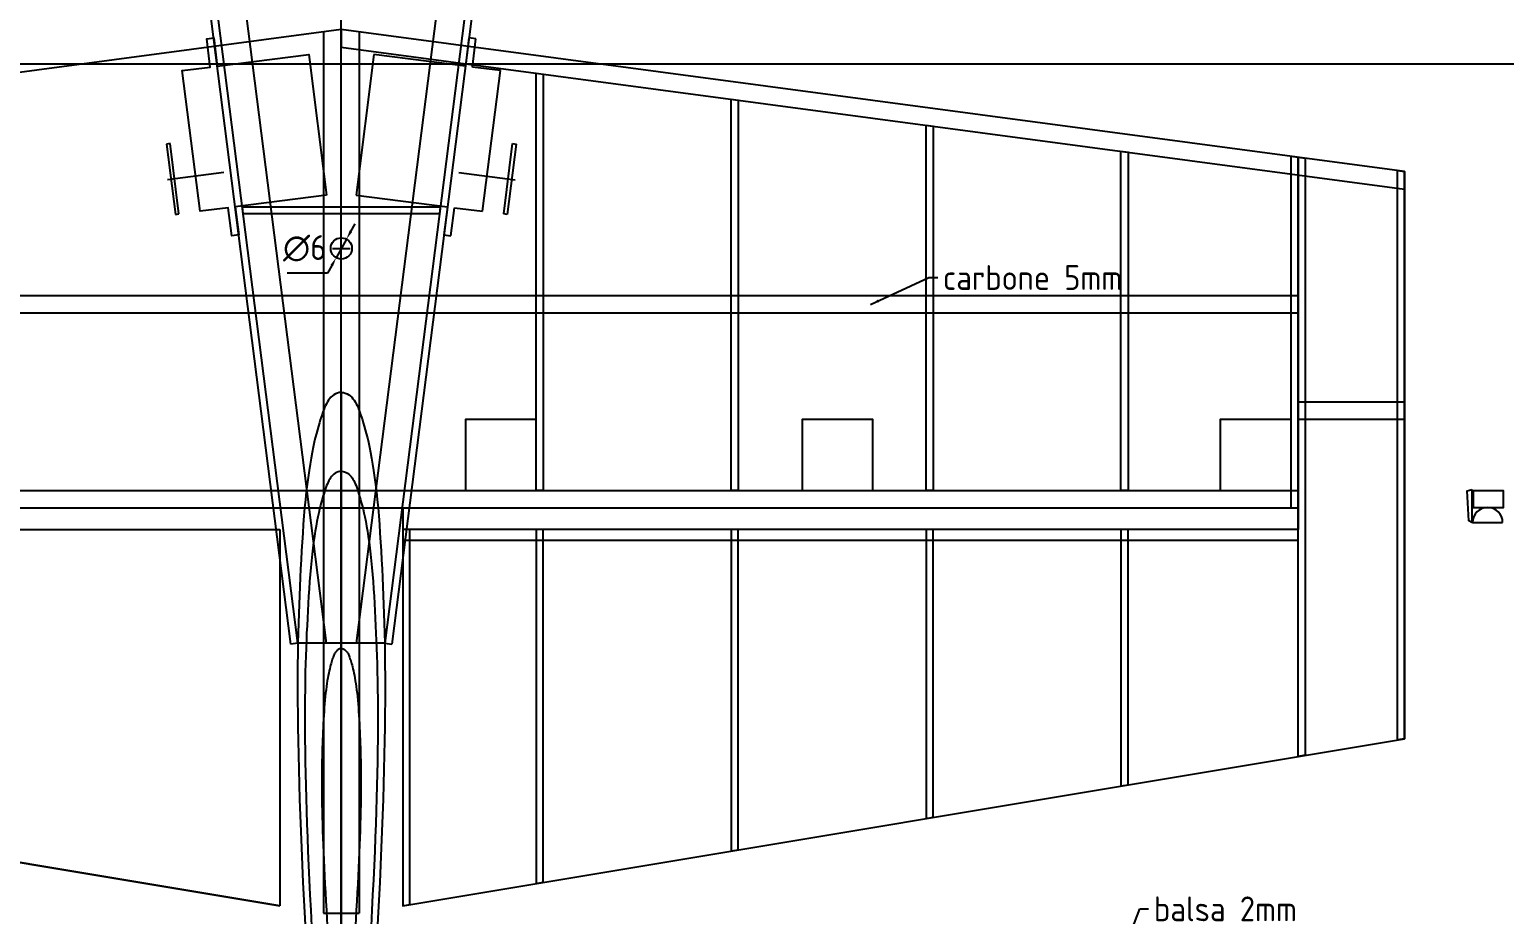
# Model space of a CAD drawing. Extents: x 426 to 4535, y 0 to 2050.
# Drawn here: x 1412 to 1828.2, y 700.4 to 950 of the extents above; entities that cross this region are included whole.
import ezdxf

# ---------------------------------------------------------------- set-up
doc = ezdxf.new("R2010")
doc.units = 0
doc.layers.get('0').update_dxf_attribs({"linetype": 'CONTINUOUS'})
doc.layers.get('DEFPOINTS').update_dxf_attribs({"linetype": 'CONTINUOUS'})
for name, color, linetype in [('AILE', 1, 'CONTINUOUS'), ('COUPLES', 140, 'CONTINUOUS'), ('DIM', 7, 'CONTINUOUS'), ('EQUIPEMENT', 182, 'CONTINUOUS'), ('FUSELAGE', 5, 'CONTINUOUS'), ('NERVSTAB', 83, 'CONTINUOUS'), ('PRINT', 9, 'CONTINUOUS'), ('STABILO', 3, 'CONTINUOUS')]:
    doc.layers.add(name, color=color, linetype=linetype)
doc.styles.get("Standard").update_dxf_attribs({"font": 'ISOCP', "height": 7})
doc.dimstyles.new('ISO-25$3', dxfattribs={"dimtxt": 7, "dimasz": 2.5, "dimexe": 1.3, "dimexo": 0.6, "dimgap": 1.5, "dimtad": 0, "dimtih": 1, "dimtoh": 1, "dimdec": 4, "dimtxsty": 'STANDARD', "dimcen": 2.5, "dimazin": 3, "dimtfac": 1, "dimtdec": 4, "dimtmove": 0, "dimatfit": 3, "dimtvp": 1, "dimtolj": 1, "dimtzin": 0})
doc.dimstyles.new('ISO-25$7', dxfattribs={"dimtxt": 7, "dimasz": 2.5, "dimexe": 1.3, "dimexo": 0.6, "dimgap": 1.5, "dimtad": 0, "dimtih": 1, "dimtoh": 1, "dimdec": 4, "dimtxsty": 'STANDARD', "dimcen": 2.5, "dimazin": 3, "dimtfac": 1, "dimtdec": 4, "dimtmove": 0, "dimatfit": 3, "dimtvp": 1, "dimtolj": 1, "dimtzin": 0})

# ---------------------------------------------------------------- blocks, each defined once
blk = doc.blocks.new('PROFIL2')
at = {"layer": 'AILE'}
blk.add_line((-1522.2, 0), (1522.2, 0), dxfattribs=at)
for points in [[(-1522.2, 0, 0), (-1521.8, 6.3, 0), (-1520.4, 12.1, 0), (-1518.2, 17.6, 0), (-1515.2, 22.7, 0), (-1511.7, 27.4, 0), (-1507.6, 31.8, 0), (-1503.1, 35.8, 0), (-1498.3, 39.5, 0), (-1493.2, 42.8, 0), (-1487.8, 45.9, 0), (-1482.1, 48.7, 0), (-1476, 51.4, 0), (-1469.5, 54, 0), (-1462.5, 56.5, 0), (-1455, 59.1, 0), (-1447, 61.8, 0), (-1438.3, 64.5, 0), (-1429, 67.4, 0), (-1418.9, 70.4, 0), (-1408, 73.5, 0), (-1396.1, 76.6, 0), (-1383.3, 79.8, 0), (-1369.4, 83, 0), (-1354.4, 86.3, 0), (-1338.2, 89.5, 0), (-1320.8, 92.7, 0), (-1302.3, 95.9, 0), (-1282.7, 99, 0), (-1262, 102, 0), (-1240.2, 104.9, 0), (-1217.4, 107.6, 0), (-1193.7, 110.1, 0), (-1169, 112.5, 0), (-1143.6, 114.7, 0), (-1117.4, 116.7, 0), (-1090.8, 118.5, 0), (-1063.8, 120.2, 0), (-1036.6, 121.9, 0), (-1009.2, 123.4, 0), (-982, 124.8, 0), (-954.9, 126.1, 0), (-927.8, 127.4, 0), (-900.4, 128.6, 0), (-872.7, 129.7, 0), (-844.4, 130.7, 0), (-815.3, 131.6, 0), (-785.1, 132.3, 0), (-753.8, 133, 0), (-721, 133.5, 0), (-686.9, 133.9, 0), (-651.4, 134.1, 0), (-614.6, 134.2, 0), (-576.5, 134.1, 0), (-537.1, 133.8, 0), (-496.4, 133.3, 0), (-454.5, 132.7, 0), (-411.4, 131.8, 0), (-367, 130.8, 0), (-321.4, 129.5, 0), (-274.5, 128.1, 0), (-226.4, 126.5, 0), (-176.9, 124.6, 0), (-126.2, 122.6, 0), (-74.1, 120.3, 0), (-20.7, 117.9, 0), (34.2, 115.2, 0), (90.6, 112.4, 0), (148.5, 109.3, 0), (208.1, 105.9, 0), (269.4, 102.4, 0), (332.5, 98.5, 0), (397.5, 94.5, 0), (464.4, 90.1, 0), (533.1, 85.5, 0), (603.4, 80.7, 0), (675.2, 75.5, 0), (748.3, 70.2, 0), (822.5, 64.6, 0), (897.8, 58.7, 0), (973.8, 52.6, 0), (1050.5, 46.3, 0), (1126.8, 39.8, 0), (1201.7, 33.2, 0), (1274.4, 26.5, 0), (1343.8, 19.8, 0), (1408.9, 13.1, 0), (1468.7, 6.5, 0), (1522.2, 0, 0)], [(-1522.2, 0, 0), (-1521.8, -6.3, 0), (-1520.4, -12.1, 0), (-1518.2, -17.6, 0), (-1515.2, -22.7, 0), (-1511.7, -27.4, 0), (-1507.6, -31.8, 0), (-1503.1, -35.8, 0), (-1498.3, -39.5, 0), (-1493.2, -42.8, 0), (-1487.8, -45.9, 0), (-1482.1, -48.7, 0), (-1476, -51.4, 0), (-1469.5, -54, 0), (-1462.5, -56.5, 0), (-1455, -59.1, 0), (-1447, -61.8, 0), (-1438.3, -64.5, 0), (-1429, -67.4, 0), (-1418.9, -70.4, 0), (-1408, -73.5, 0), (-1396.1, -76.6, 0), (-1383.3, -79.8, 0), (-1369.4, -83, 0), (-1354.4, -86.3, 0), (-1338.2, -89.5, 0), (-1320.8, -92.7, 0), (-1302.3, -95.9, 0), (-1282.7, -99, 0), (-1262, -102, 0), (-1240.2, -104.9, 0), (-1217.4, -107.6, 0), (-1193.7, -110.1, 0), (-1169, -112.5, 0), (-1143.6, -114.7, 0), (-1117.4, -116.7, 0), (-1090.8, -118.5, 0), (-1063.8, -120.2, 0), (-1036.6, -121.8, 0), (-1009.2, -123.4, 0), (-982, -124.8, 0), (-954.9, -126.1, 0), (-927.8, -127.4, 0), (-900.4, -128.6, 0), (-872.7, -129.7, 0), (-844.4, -130.7, 0), (-815.3, -131.6, 0), (-785.1, -132.3, 0), (-753.8, -133, 0), (-721, -133.5, 0), (-686.9, -133.9, 0), (-651.4, -134.1, 0), (-614.6, -134.2, 0), (-576.5, -134.1, 0), (-537.1, -133.8, 0), (-496.4, -133.3, 0), (-454.5, -132.7, 0), (-411.4, -131.8, 0), (-367, -130.8, 0), (-321.4, -129.5, 0), (-274.5, -128.1, 0), (-226.4, -126.5, 0), (-176.9, -124.6, 0), (-126.2, -122.6, 0), (-74.1, -120.3, 0), (-20.7, -117.9, 0), (34.2, -115.2, 0), (90.6, -112.3, 0), (148.5, -109.3, 0), (208.1, -105.9, 0), (269.4, -102.4, 0), (332.5, -98.5, 0), (397.5, -94.5, 0), (464.4, -90.1, 0), (533.1, -85.5, 0), (603.4, -80.7, 0), (675.2, -75.5, 0), (748.3, -70.2, 0), (822.5, -64.6, 0), (897.8, -58.7, 0), (973.8, -52.6, 0), (1050.5, -46.3, 0), (1126.8, -39.8, 0), (1201.7, -33.2, 0), (1274.4, -26.5, 0), (1343.8, -19.8, 0), (1408.9, -13.1, 0), (1468.7, -6.5, 0), (1522.2, 0, 0)]]:
    blk.add_polyline3d(points, dxfattribs=at)
blk = doc.blocks.new('A$C9232')
at = {"layer": 'AILE', "xscale": 0.08212865312863628, "yscale": 0.08212865312863628, "zscale": 0.08212865312863628}
blk.add_blockref('PROFIL2', (125.07, 11.45), dxfattribs=at)
blk = doc.blocks.new('*D51')
at = {"color": 0, "linetype": 'BYBLOCK'}
for p, q in [((1502.68, 893.06), (1503.9, 895.24)), ((1501.46, 890.88), (1498.54, 885.64)), ((1500, 885.76), (1500, 890.76)), ((1497.5, 888.26), (1502.5, 888.26)), ((1497.32, 883.46), (1496.1, 881.28)), ((1496.1, 881.28), (1484.73, 881.28))]:
    blk.add_line(p, q, dxfattribs=at)
for points in [[(1502.32, 893.27), (1503.05, 892.86), (1501.46, 890.88)], [(1496.95, 883.66), (1497.68, 883.26), (1498.54, 885.64)]]:
    blk.add_solid(points, dxfattribs=at)
at = {"layer": 'DEFPOINTS', "color": 0, "linetype": 'BYBLOCK'}
for p in [(1501.46, 890.88), (1498.54, 885.64)]:
    blk.add_point(p, dxfattribs=at)
at = {"color": 0, "linetype": 'BYBLOCK', "insert": (1489.66, 888.28), "char_height": 7, "attachment_point": 5}
blk.add_mtext('\\A1;∅6', dxfattribs=at)

msp = doc.modelspace()

# ---------------------------------------------------------------- linework, layer by layer
msp.add_line((1500, 0), (1500, 2050))
at = {"layer": 'COUPLES'}
msp.add_lwpolyline([(1472.0817, 900), (1527.92201, 900), (1527.66715, 898), (1472.33658, 898)], close=True, dxfattribs=at)
at = {"layer": 'EQUIPEMENT'}
for p, q in [((1536.00786, 947.61496), (1534.9966, 939.67913)), ((1537.99182, 947.36215), (1536.00786, 947.61496)), ((1536.98055, 939.42632), (1537.99182, 947.36215)), ((1509.20516, 942.96574), (1504.14885, 903.2866)), ((1534.9966, 939.67913), (1509.20516, 942.96574)), ((1544.91638, 938.41506), (1536.98055, 939.42632)), ((1539.86007, 898.73592), (1544.91638, 938.41506)), ((1451.6599, 917.81704), (1450.66792, 917.69064)), ((1450.66792, 917.69064), (1453.19608, 897.85107)), ((1454.18806, 897.97748), (1451.6599, 917.81704)), ((1545.81194, 897.97748), (1548.3401, 917.81704)), ((1549.33208, 917.69064), (1546.80392, 897.85107)), ((1548.3401, 917.81704), (1549.33208, 917.69064)), ((1466.81168, 909.66697), (1450.94002, 907.64444)), ((1533.18832, 909.66697), (1549.05998, 907.64444)), ((1504.14885, 903.2866), (1529.94029, 900)), ((1529.94029, 900), (1528.92903, 892.06417)), ((1530.91298, 891.81136), (1531.92425, 899.74718)), ((1531.92425, 899.74718), (1539.86007, 898.73592)), ((1453.19608, 897.85107), (1454.18806, 897.97748)), ((1546.80392, 897.85107), (1545.81194, 897.97748)), ((1528.92903, 892.06417), (1530.91298, 891.81136))]:
    msp.add_line(p, q, dxfattribs=at)
msp.add_lwpolyline([(1495.85115, 903.2866), (1470.05971, 900), (1471.07097, 892.06417), (1469.08702, 891.81136), (1468.07575, 899.74718), (1460.13993, 898.73592), (1455.08362, 938.41506), (1463.01945, 939.42632), (1462.00818, 947.36215), (1463.99214, 947.61496), (1465.0034, 939.67913), (1490.79484, 942.96574)], close=True, dxfattribs=at)
at = {"layer": 'FUSELAGE'}
for p, q in [((1487.76443, 776.92204), (1485.78048, 776.66921)), ((1512.23609, 776.889), (1514.22005, 776.63619))]:
    msp.add_line(p, q, dxfattribs=at)
for points in [[(1485.78048, 776.66921), (1421.03871, 1284.69397, -0.031699355), (1413, 1411.36263), (1413, 1847.90015, -0.414213562), (1465, 1899.90015), (1535, 1899.90015, -0.414213562), (1587, 1847.90015), (1587, 1411.35853, -0.031697315), (1578.96233, 1284.69798), (1514.22005, 776.63619)], [(1495.83052, 776.91115), (1430.95848, 1285.95813, -0.031699355), (1423, 1411.36263), (1423, 1761.34404, -0.414213562)], [(1577, 1758.65596), (1577, 1411.35853, -0.031697315), (1569.04254, 1285.96206), (1504.17278, 776.89989)]]:
    msp.add_lwpolyline(points, format="xyb", dxfattribs=at)
msp.add_lwpolyline([(1487.76443, 776.92204), (1423.02266, 1284.94681, -0.031699355), (1415, 1411.36263), (1415, 1847.90015, -0.414213562), (1465, 1897.90015), (1535, 1897.90015, -0.414213562), (1585, 1847.90015), (1585, 1411.35853, -0.031697315), (1576.97837, 1284.9508), (1512.23609, 776.889)], format="xyb", close=True, dxfattribs=at)
msp.add_polyline3d([(1502, 751, 0)], dxfattribs=at)
at = {"layer": 'NERVSTAB'}
for p, q in [((1495, 949.33333), (1495, 700.83333)), ((1500, 950), (1500, 945)), ((1505, 949.33333), (1505, 700.83333)), ((1500, 945), (1800, 905)), ((1819.20266, 810.96806), (1827.69822, 810.96806)), ((1495, 700.83333), (1505, 700.83333))]:
    msp.add_line(p, q, dxfattribs=at)
for points in [[(1500, 950, 0), (1500, 945, 0), (1800, 905, 0), (1800, 910, 0)], [(1555, 937.66667, 0), (1557, 937.4, 0), (1557, 820, 0), (1555, 820, 0)], [(1610, 930.33333, 0), (1612, 930.06667, 0), (1612, 820, 0), (1610, 820, 0)], [(1665, 923, 0), (1667, 922.73333, 0), (1667, 820, 0), (1665, 820, 0)], [(1720, 915.66667, 0), (1722, 915.4, 0), (1722, 820, 0), (1720, 820, 0)], [(1768, 914.26667, 0), (1770, 914, 0), (1770, 815, 0), (1768, 815, 0)], [(1770, 914, 0), (1772, 913.73333, 0), (1772, 745.33333, 0), (1770, 745, 0)], [(1798, 910.26667, 0), (1800, 910, 0), (1800, 750, 0), (1798, 749.66667, 0)], [(1230, 870, 0), (1230, 875, 0), (1770, 875, 0), (1770, 870, 0)], [(1770, 840, 0), (1770, 845, 0), (1800, 845, 0), (1800, 840, 0)], [(1555, 820, 0), (1555, 840, 0), (1535, 840, 0), (1535, 820, 0)], [(1650, 820, 0), (1650, 840, 0), (1630, 840, 0), (1630, 820, 0)], [(1768, 820, 0), (1768, 840, 0), (1748, 840, 0), (1748, 820, 0)], [(1230, 815, 0), (1230, 820, 0), (1770, 820, 0), (1770, 815, 0)], [(1818.99038, 820.30149, 0), (1818.99038, 810.96806, 0), (1818.14085, 811.3923, 0), (1817.71608, 819.87724, 0)], [(1819.41515, 819.87724, 0), (1819.41515, 815.21052, 0), (1827.9105, 815.21052, 0), (1827.9105, 819.87724, 0)], [(1517.3247, 815, 0), (1517.3247, 806, 0), (1770, 806, 0), (1770, 815, 0)], [(1519.3247, 809, 0), (1517.3247, 809, 0), (1517.3247, 702.88745, 0), (1519.3247, 703.22078, 0)], [(1555, 809, 0), (1555, 709.16667, 0), (1557, 709.5, 0), (1557, 809, 0)], [(1610, 809, 0), (1610, 718.33333, 0), (1612, 718.66667, 0), (1612, 809, 0)], [(1665, 809, 0), (1665, 727.5, 0), (1667, 727.83333, 0), (1667, 809, 0)], [(1720, 809, 0), (1720, 736.66667, 0), (1722, 737, 0), (1722, 809, 0)]]:
    msp.add_polyline3d(points, close=True, dxfattribs=at)
msp.add_circle((1500, 888.2611), 3, dxfattribs=at)
msp.add_arc((1823.45044, 810.96806), 4.24778, 0, 180, dxfattribs=at)
at = {"layer": 'PRINT'}
msp.add_line((426.34318, 940.32172), (3276.34318, 940.32172), dxfattribs=at)
at = {"layer": 'STABILO'}
for p, q in [((1482.6753, 809), (1482.6753, 702.88745)), ((1517.3247, 810), (1517.3247, 702.88745))]:
    msp.add_line(p, q, dxfattribs=at)
for points in [[(1500, 950, 0), (1200, 910, 0), (1200, 750, 0), (1482.6753, 702.88745, 0)], [(1517.3247, 702.88745, 0), (1800, 750, 0), (1800, 910, 0), (1500, 950, 0)], [(1200, 910, 0), (1230, 914, 0), (1230, 809, 0), (1482.6753, 809, 0)], [(1482.6753, 702.88745, 0), (1200, 750, 0), (1200, 910, 0)], [(1770, 815, 0), (1770, 809, 0), (1517.3247, 809, 0)]]:
    msp.add_polyline3d(points, dxfattribs=at)

# ---------------------------------------------------------------- block references
at = {"rotation": 270}
for p, xscale, yscale, zscale in [((1487.17229, 847.69693), 1.120322343162464, 1.120322343162464, 1.120322343162464), ((1489.29821, 825.45927), 0.93465242331096, 0.93465242331096, 0.93465242331096), ((1494.25681, 775.43954), 0.5015876124976202, 0.5015876124976202, 0.5015876124976202)]:
    msp.add_blockref('A$C9232', p, dxfattribs=dict(at, xscale=xscale, yscale=yscale, zscale=zscale))

# ---------------------------------------------------------------- texts
at = {"layer": 'DIM', "char_height": 7, "attachment_point": 4}
for s, insert in [('carbone 5mm', (1669.78278, 880.05286)), ('balsa 2mm', (1729.27763, 702.00087))]:
    msp.add_mtext(s, dxfattribs=dict(at, insert=insert))

# ---------------------------------------------------------------- dimensions: what is measured, and where the dimension line sits
at = {"layer": 'DIM'}
dim = msp.add_diameter_dim_2p(p1=(1501.4636, 890.87985), p2=(1498.5364, 885.64235), dimstyle='ISO-25$3', dxfattribs=at)
dim.commit()
dim.dimension.update_dxf_attribs({"geometry": '*D51', "text_midpoint": (1489.664, 888.27775)})

# ---------------------------------------------------------------- leaders
at = {"layer": 'DIM', "annotation_type": 0, "has_hookline": 1, "hookline_direction": 0}
for points, text_width in [([(1649.35234, 872.44649), (1665.78278, 880.05286), (1668.28278, 880.05286)], 51.35371), ([(1709.97669, 661.70154), (1725.27763, 702.00087), (1727.77763, 702.00087)], 40.87121)]:
    msp.add_leader(points, dimstyle='ISO-25$7', dxfattribs=dict(at, text_width=text_width))

doc.saveas('drawing.dxf')
